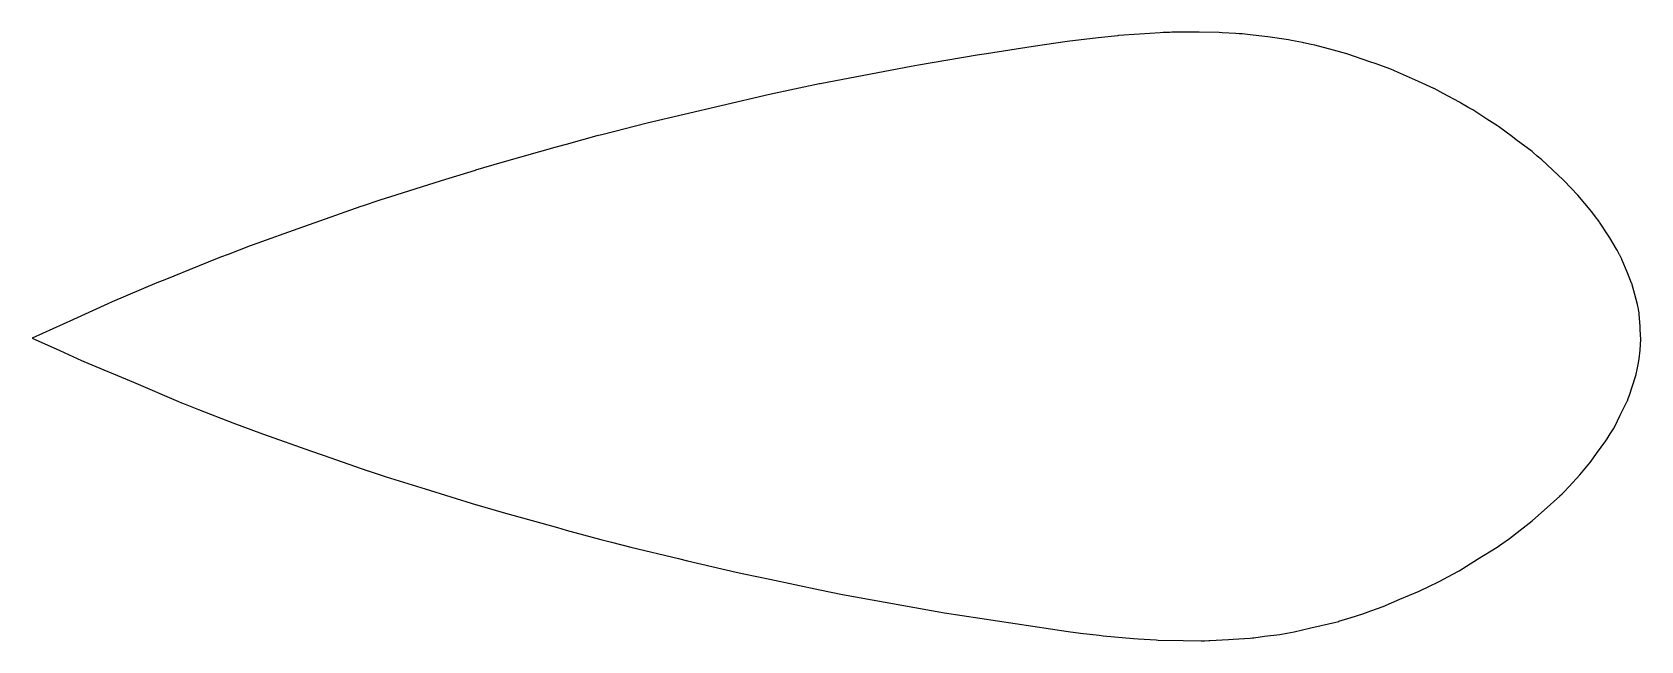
# Model space of a CAD drawing. Header units: metres. Extents: x -88 to 62, y -28 to 28.
import ezdxf

# ---------------------------------------------------------------- set-up
doc = ezdxf.new("R2010")
doc.units = ezdxf.units.M

msp = doc.modelspace()

# ---------------------------------------------------------------- linework, layer by layer
for p, q in [((5.77129, 27.0529), (1.43002, 26.3848)), ((8.95287, 27.5123), (5.77129, 27.0529)), ((11.8466, 27.8549), (8.95287, 27.5123)), ((13.6832, 28.0696), (11.8466, 27.8549)), ((13.7261, 28.0737), (13.6832, 28.0696)), ((15.7058, 28.215), (13.7261, 28.0737)), ((17.6219, 28.3481), (15.7058, 28.215)), ((17.8875, 28.3592), (17.6219, 28.3481)), ((18.5238, 28.3799), (17.8875, 28.3592)), ((18.7037, 28.3851), (18.5238, 28.3799)), ((20.8305, 28.397), (18.7037, 28.3851)), ((21.2583, 28.3951), (20.8305, 28.397)), ((23.1274, 28.3554), (21.2583, 28.3951)), ((23.4038, 28.3423), (23.1274, 28.3554)), ((24.6667, 28.2756), (23.4038, 28.3423)), ((24.975, 28.2537), (24.6667, 28.2756)), ((25.2716, 28.2296), (24.975, 28.2537)), ((26.0104, 28.1575), (25.2716, 28.2296)), ((27.3701, 28.0028), (26.0104, 28.1575)), ((27.653, 27.9658), (27.3701, 28.0028)), ((29.5879, 27.6707), (27.653, 27.9658)), ((29.8578, 27.6234), (29.5879, 27.6707)), ((30.8783, 27.4346), (29.8578, 27.6234)), ((30.9932, 27.4107), (30.8783, 27.4346)), ((31.7055, 27.2571), (30.9932, 27.4107)), ((32.0292, 27.1841), (31.7055, 27.2571)), ((33.7724, 26.7212), (32.0292, 27.1841)), ((0.54376, 26.2417), (-4.92171, 25.3206)), ((1.43002, 26.3848), (0.54376, 26.2417)), ((35.0284, 26.3787), (33.7724, 26.7212)), ((35.1134, 26.3528), (35.0284, 26.3787)), ((37.1546, 25.6452), (35.1134, 26.3528)), ((37.653, 25.4689), (37.1546, 25.6452)), ((-10.0215, 24.3717), (-14.0866, 23.5815)), ((-5.59714, 25.2004), (-10.0215, 24.3717)), ((-4.92171, 25.3206), (-5.59714, 25.2004)), ((39.1259, 24.9413), (37.653, 25.4689)), ((39.1786, 24.9202), (39.1259, 24.9413)), ((39.4136, 24.8258), (39.1786, 24.9202)), ((39.4669, 24.8042), (39.4136, 24.8258)), ((41.712, 23.79), (39.4669, 24.8042)), ((-18.8238, 22.5842), (-23.3151, 21.5348)), ((-18.811, 22.587), (-18.8238, 22.5842)), ((-14.1447, 23.5697), (-18.811, 22.587)), ((-14.0866, 23.5815), (-14.1447, 23.5697)), ((43.1287, 23.1465), (41.712, 23.79)), ((43.1556, 23.133), (43.1287, 23.1465)), ((44.0065, 22.6862), (43.1556, 23.133)), ((45.5312, 21.8618), (44.0065, 22.6862)), ((-23.3151, 21.5348), (-30.2296, 19.9182)), ((45.7096, 21.7607), (45.5312, 21.8618)), ((46.4094, 21.358), (45.7096, 21.7607)), ((46.7664, 21.1456), (46.4094, 21.358)), ((48.0889, 20.2869), (46.7664, 21.1456)), ((-30.2296, 19.9182), (-34.4492, 18.8353)), ((49.0613, 19.6701), (48.0889, 20.2869)), ((49.1794, 19.5895), (49.0613, 19.6701)), ((50.4737, 18.6403), (49.1794, 19.5895)), ((-34.8949, 18.7176), (-37.7653, 17.9319)), ((-34.4492, 18.8353), (-34.8949, 18.7176)), ((50.8273, 18.3748), (50.4737, 18.6403)), ((52.2945, 17.2576), (50.8273, 18.3748)), ((-38.6008, 17.7022), (-43.7553, 16.246)), ((-37.7653, 17.9319), (-38.6008, 17.7022)), ((52.3601, 17.2039), (52.2945, 17.2576)), ((52.782, 16.851), (52.3601, 17.2039)), ((53.1711, 16.5209), (52.782, 16.851)), ((54.1853, 15.5756), (53.1711, 16.5209)), ((-46.2648, 15.5132), (-49.4388, 14.5237)), ((-46.2116, 15.5291), (-46.2648, 15.5132)), ((-43.7553, 16.246), (-46.2116, 15.5291)), ((55.1996, 14.6362), (54.1853, 15.5756)), ((-49.4388, 14.5237), (-53.6543, 13.2067)), ((55.2231, 14.6127), (55.1996, 14.6362)), ((55.957, 13.8372), (55.2231, 14.6127)), ((56.5426, 13.2184), (55.957, 13.8372)), ((-56.9141, 12.1291), (-61.2045, 10.6151)), ((-56.7862, 12.1721), (-56.9141, 12.1291)), ((-55.1341, 12.7193), (-56.7862, 12.1721)), ((-53.6543, 13.2067), (-55.1341, 12.7193)), ((56.5633, 13.1953), (56.5426, 13.2184)), ((57.2219, 12.4117), (56.5633, 13.1953)), ((57.8663, 11.6395), (57.2219, 12.4117)), ((-61.2045, 10.6151), (-62.3577, 10.2061)), ((58.2144, 11.1795), (57.8663, 11.6395)), ((58.5446, 10.7353), (58.2144, 11.1795)), ((58.5829, 10.6819), (58.5446, 10.7353)), ((59.3512, 9.49374), (58.5829, 10.6819)), ((-62.3577, 10.2061), (-67.0361, 8.5332)), ((59.5325, 9.20763), (59.3512, 9.49374)), ((60.1801, 8.15271), (59.5325, 9.20763)), ((-69.2994, 7.66951), (-69.9939, 7.40492)), ((-67.2196, 8.46432), (-69.2994, 7.66951)), ((-67.0361, 8.5332), (-67.2196, 8.46432)), ((60.2236, 8.07278), (60.1801, 8.15271)), ((60.4559, 7.63724), (60.2236, 8.07278)), ((60.4788, 7.59271), (60.4559, 7.63724)), ((60.5898, 7.37329), (60.4788, 7.59271)), ((-72.0031, 6.61926), (-75.1982, 5.31294)), ((-71.1488, 6.95709), (-72.0031, 6.61926)), ((-69.9939, 7.40492), (-71.1488, 6.95709)), ((60.6642, 7.22284), (60.5898, 7.37329)), ((60.6692, 7.21257), (60.6642, 7.22284)), ((61.1958, 5.95346), (60.6692, 7.21257)), ((-75.9233, 5.01398), (-80.0891, 3.26251)), ((-75.1982, 5.31294), (-75.9233, 5.01398)), ((61.5821, 5.00443), (61.1958, 5.95346)), ((61.5978, 4.95798), (61.5821, 5.00443)), ((61.878, 3.95378), (61.5978, 4.95798)), ((-80.5018, 3.08316), (-83.7074, 1.61382)), ((-80.0891, 3.26251), (-80.5018, 3.08316)), ((62.1301, 3.01105), (61.878, 3.95378)), ((62.1588, 2.86682), (62.1301, 3.01105)), ((-83.7074, 1.61382), (-87.5599, -0.11778)), ((62.2082, 2.59839), (62.1588, 2.86682)), ((62.2188, 2.53854), (62.2082, 2.59839)), ((62.2715, 2.22522), (62.2188, 2.53854)), ((62.276, 2.19553), (62.2715, 2.22522)), ((62.2923, 2.08804), (62.276, 2.19553)), ((62.2933, 2.08096), (62.2923, 2.08804)), ((62.3628, 0.97212), (62.2933, 2.08096)), ((62.3816, 0.66237), (62.3628, 0.97212)), ((62.4365, -0.25044), (62.3816, 0.66237)), ((-87.5599, -0.11778), (-84.9827, -1.29076)), ((-84.9827, -1.29076), (-82.975, -2.21504)), ((62.2665, -2.05544), (62.3795, -1.24361)), ((62.3795, -1.24361), (62.4095, -0.72385)), ((62.4095, -0.72385), (62.4365, -0.25266)), ((62.4365, -0.25266), (62.4365, -0.25044)), ((-82.975, -2.21504), (-82.7448, -2.31749)), ((-82.7448, -2.31749), (-78.1269, -4.24434)), ((62.0887, -3.06363), (62.1898, -2.60065)), ((62.1898, -2.60065), (62.1907, -2.59601)), ((62.1907, -2.59601), (62.2665, -2.05544)), ((-78.1269, -4.24434), (-73.9045, -6.04936)), ((61.6304, -4.65846), (61.9931, -3.50618)), ((61.9931, -3.50618), (61.9979, -3.48647)), ((61.9979, -3.48647), (62.0887, -3.06363)), ((60.5135, -7.30066), (61.169, -5.99765)), ((61.169, -5.99765), (61.1846, -5.95953)), ((61.1846, -5.95953), (61.2598, -5.76642)), ((61.2598, -5.76642), (61.3821, -5.45976)), ((61.3821, -5.45976), (61.6304, -4.65846)), ((-73.9045, -6.04936), (-73.6242, -6.1617)), ((-73.6242, -6.1617), (-73.2906, -6.29329)), ((-73.2906, -6.29329), (-72.056, -6.78642)), ((-72.056, -6.78642), (-68.8386, -8.0123)), ((59.998, -8.38069), (60.5135, -7.30066)), ((-68.8386, -8.0123), (-66.0723, -9.06242)), ((59.5882, -9.06609), (59.8761, -8.59566)), ((59.8761, -8.59566), (59.8861, -8.57843)), ((59.8861, -8.57843), (59.998, -8.38069)), ((-66.0723, -9.06242), (-65.9873, -9.0937)), ((-65.9873, -9.0937), (-61.6075, -10.6259)), ((58.3101, -10.8921), (59.1843, -9.71173)), ((59.1843, -9.71173), (59.3013, -9.5309)), ((59.3013, -9.5309), (59.5882, -9.06609)), ((-61.6075, -10.6259), (-60.4291, -11.0367)), ((-60.4291, -11.0367), (-56.2532, -12.4912)), ((56.904, -12.699), (57.6858, -11.762)), ((57.6858, -11.762), (57.8036, -11.6124)), ((57.8036, -11.6124), (58.3101, -10.8921)), ((-56.2532, -12.4912), (-56.2383, -12.4961)), ((-56.2383, -12.4961), (-55.2885, -12.8076)), ((-55.2885, -12.8076), (-54.5616, -13.046)), ((-54.5616, -13.046), (-50.9246, -14.1749)), ((55.7568, -13.969), (56.7463, -12.8796)), ((56.7463, -12.8796), (56.904, -12.699)), ((-50.9246, -14.1749), (-46.1271, -15.666)), ((53.4242, -16.1733), (54.8945, -14.8498)), ((54.8945, -14.8498), (54.8989, -14.8455)), ((54.8989, -14.8455), (55.0896, -14.6561)), ((55.0896, -14.6561), (55.2805, -14.4668)), ((55.2805, -14.4668), (55.7568, -13.969)), ((-46.1271, -15.666), (-46.0951, -15.6755)), ((-46.0951, -15.6755), (-43.6375, -16.3856)), ((-43.6375, -16.3856), (-38.5876, -17.7969)), ((52.3503, -17.1286), (53.4242, -16.1733)), ((-38.5876, -17.7969), (-37.7613, -18.0217)), ((51.1743, -18.0443), (52.2944, -17.1745)), ((52.2944, -17.1745), (52.3503, -17.1286)), ((-37.7613, -18.0217), (-34.535, -18.8912)), ((-34.535, -18.8912), (-33.5274, -19.1532)), ((-33.5274, -19.1532), (-31.7266, -19.6079)), ((49.0344, -19.6125), (49.4791, -19.3)), ((49.4791, -19.3), (50.1841, -18.8039)), ((50.1841, -18.8039), (51.1743, -18.0443)), ((-31.7266, -19.6079), (-27.2842, -20.6891)), ((-27.2842, -20.6891), (-26.4592, -20.8859)), ((-26.4592, -20.8859), (-21.9173, -21.9341)), ((45.4863, -21.8173), (47.2079, -20.7433)), ((47.2079, -20.7433), (49.0288, -19.6163)), ((49.0288, -19.6163), (49.0344, -19.6125)), ((-21.9173, -21.9341), (-21.2034, -22.0925)), ((-21.2034, -22.0925), (-18.7791, -22.5963)), ((43.694, -22.7861), (44.4336, -22.3846)), ((44.4336, -22.3846), (45.436, -21.8458)), ((45.436, -21.8458), (45.4863, -21.8173)), ((-18.7791, -22.5963), (-14.1247, -23.5986)), ((-14.1247, -23.5986), (-12.0175, -24.0164)), ((39.9715, -24.474), (41.7798, -23.7194)), ((41.7798, -23.7194), (41.952, -23.6386)), ((41.952, -23.6386), (42.5362, -23.3464)), ((42.5362, -23.3464), (43.694, -22.7861)), ((-12.0175, -24.0164), (-2.48654, -25.7478)), ((37.2488, -25.5689), (38.4061, -25.1524)), ((38.4061, -25.1524), (38.4197, -25.1471)), ((38.4197, -25.1471), (39.9715, -24.474)), ((-2.48654, -25.7478), (9.02704, -27.4877)), ((31.6769, -27.1485), (34.2707, -26.5338)), ((34.2707, -26.5338), (34.276, -26.5323)), ((34.276, -26.5323), (35.4145, -26.1768)), ((35.4145, -26.1768), (36.5221, -25.8313)), ((36.5221, -25.8313), (37.2488, -25.5689)), ((9.02704, -27.4877), (10.1946, -27.6367)), ((10.1946, -27.6367), (11.9232, -27.8362)), ((11.9232, -27.8362), (12.3065, -27.8773)), ((12.3065, -27.8773), (15.1297, -28.1319)), ((15.1297, -28.1319), (15.553, -28.1635)), ((15.553, -28.1635), (17.2299, -28.273)), ((17.2299, -28.273), (17.4353, -28.2823)), ((17.4353, -28.2823), (19.7631, -28.3323)), ((19.7631, -28.3323), (21.444, -28.3502)), ((21.444, -28.3502), (21.7608, -28.344)), ((21.7608, -28.344), (22.1664, -28.3342)), ((22.1664, -28.3342), (22.2488, -28.3318)), ((22.2488, -28.3318), (23.9975, -28.2355)), ((23.9975, -28.2355), (24.4147, -28.2104)), ((24.4147, -28.2104), (25.9976, -28.0955)), ((25.9976, -28.0955), (26.23, -28.0742)), ((26.23, -28.0742), (26.3583, -28.0608)), ((26.3583, -28.0608), (27.3584, -27.926)), ((27.3584, -27.926), (28.7666, -27.7498)), ((28.7666, -27.7498), (29.4285, -27.6366)), ((29.4285, -27.6366), (30.0982, -27.5215)), ((30.0982, -27.5215), (30.1083, -27.5197)), ((30.1083, -27.5197), (31.6769, -27.1485))]:
    msp.add_line(p, q)

doc.saveas('drawing.dxf')
